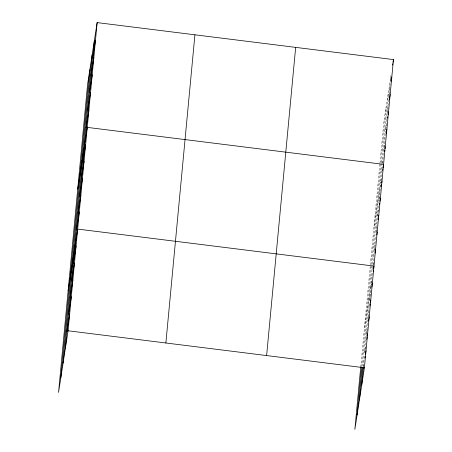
<?xml version="1.0" encoding="UTF-8"?>
<svg xmlns="http://www.w3.org/2000/svg" width="452" height="452" viewBox="0 0 452 452"><rect width="100%" height="100%" fill="white"/><g stroke="black" fill="none" stroke-linecap="round" stroke-linejoin="round"><path stroke-width="0.34" stroke-dasharray="2.26 1.69" d="M360.741 367.024L379.889 163.827M379.957 163.127L383.906 121.215L391.008 75.343M361.634 366.804L386.144 106.757M362.6 366.143L381.669 163.81M381.737 163.11L388.449 91.858M363.431 366.6L364.453 355.752M364.713 353.04L367.843 319.818M369.12 306.258L368.035 317.784L368.352 315.728M369.182 305.58L369.504 302.19M369.629 300.834L371.228 283.884L364.448 327.7M371.29 283.206L372.312 272.358M372.572 269.646L372.827 266.934M373.019 264.9L374.041 254.052M374.296 251.34L375.702 236.424M378.578 205.914L376.019 233.034L376.55 229.61M378.895 202.524L379.087 200.49M379.217 199.134L380.816 182.184L374.03 225.994M380.946 180.789L382.46 164.72M382.59 163.325L383.646 152.143M383.708 151.448L385.358 133.984M385.42 133.284L387.002 116.52M387.268 113.723L388.714 98.355M388.782 97.66L390.426 80.196M390.488 79.495L390.686 77.399M389.042 94.863L389.257 93.491M389.68 90.75L389.89 89.383M387.398 112.328L388.138 107.531M385.754 129.792L386.494 124.995M384.104 147.256L384.742 143.143M382.669 163.347L383.098 160.607M381.025 180.811L381.341 178.755M379.324 198.451L379.64 196.394M377.618 216.084L377.934 214.028M378.364 211.287L378.573 209.914M376.657 228.921L376.872 227.554M374.425 249.984L375.166 245.187M373.143 264.878L373.465 262.821M371.335 283.201L371.759 280.46M369.736 300.151L370.052 298.094M370.482 295.354L370.691 293.981M368.775 312.987L368.99 311.62M366.436 334.734L366.86 331.994M366.967 331.31L367.284 329.254M364.837 351.684L365.154 349.628M365.261 348.944L365.583 346.887M363.561 366.578L363.877 364.527"/><path stroke-width="0.68" d="M60.794 377.957L89.835 69.772M63.099 363.063L92.14 54.878M65.337 348.605L94.383 40.414M97.14 22.6L87.598 84.23L58.551 392.415L68.094 330.785L97.14 22.6L393.449 59.585L364.402 367.77L354.86 429.4L360.741 367.024M165.873 342.989L194.919 34.804M266.618 355.566L295.664 47.381M357.097 414.942L361.572 367.482M359.408 400.043L362.47 367.499M361.645 385.584L363.368 367.278M92.733 57.879L95.496 40.064M91.089 75.343L93.846 57.528M89.445 92.807L92.202 74.992M87.795 110.271L90.558 92.457M86.151 127.735L88.908 109.921M77.721 189.015L87.264 127.385L383.573 164.364M82.908 162.149L85.665 144.335M81.309 179.099L84.066 161.285M79.716 196.049L82.473 178.235M78.117 212.999L80.874 195.185M76.518 229.949L79.275 212.135M68.139 290.715L77.676 229.085L373.985 266.07L373.561 268.81M73.326 263.855L76.083 246.035M71.727 280.805L74.484 262.985M70.128 297.755L72.885 279.935M68.529 314.705L71.292 296.885M66.936 331.655L69.693 313.835M392.596 65.065L392.811 63.692M393.025 62.325L393.449 59.585M391.166 81.157L391.799 77.049M389.415 99.304L390.155 94.508M387.556 118.141L387.765 116.769M388.087 114.718L388.511 111.972M386.228 133.549L386.861 129.436M384.477 151.697L384.686 150.33M384.901 148.957L385.217 146.9M382.618 170.534L382.827 169.161M383.042 167.794L383.465 165.053M381.234 186.111L381.55 184.06M381.759 182.687L381.974 181.314M379.42 204.434L379.635 203.061M379.951 201.01L380.375 198.264M378.143 219.327L378.352 217.96M378.567 216.587L378.782 215.214M376.759 234.91L377.183 232.17M374.945 253.227L375.584 249.12M373.137 271.55L373.352 270.177M371.753 287.127L372.391 283.02M369.945 305.45L370.154 304.077M370.369 302.71L370.793 299.97M368.555 321.027L369.194 316.92M366.747 339.35L367.064 337.294M367.278 335.926L367.595 333.87M363.238 368.634L363.453 367.267M364.939 357.673L365.148 356.3M365.47 354.244L366.001 350.82M68.094 330.785L364.402 367.77"/></g></svg>
